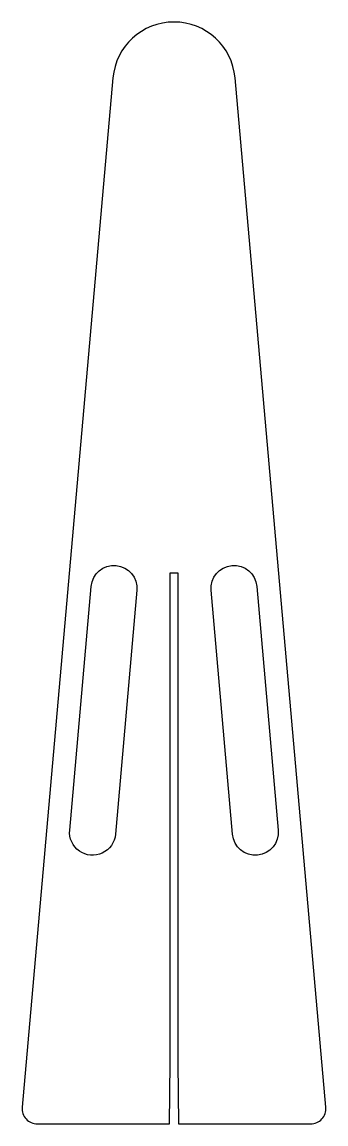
# Model space of a CAD drawing. Header units: inches. Extents: x -2.5 to 2.5, y 0 to 18.
import ezdxf

# ---------------------------------------------------------------- set-up
doc = ezdxf.new("R2010")
doc.units = ezdxf.units.IN
doc.header["$MEASUREMENT"] = 0

msp = doc.modelspace()

# ---------------------------------------------------------------- linework, layer by layer
for points in [[(-0.072, 0), (-0.062, 1), (-0.062, 9.002), (0.062, 9.002), (0.062, 1), (0.072, 0), (2.227, 0, 0.440164), (2.476, 0.272), (0.996, 17.088, 0.915857), (-0.996, 17.088), (-2.476, 0.272, 0.440164), (-2.227, 0)], [(-0.954, 4.732, -1), (-1.701, 4.798), (-1.351, 8.782, -1), (-0.604, 8.717)], [(1.701, 4.798, -1), (0.954, 4.732), (0.604, 8.717, -1), (1.351, 8.782)]]:
    msp.add_lwpolyline(points, format="xyb", close=True)

doc.saveas('drawing.dxf')
